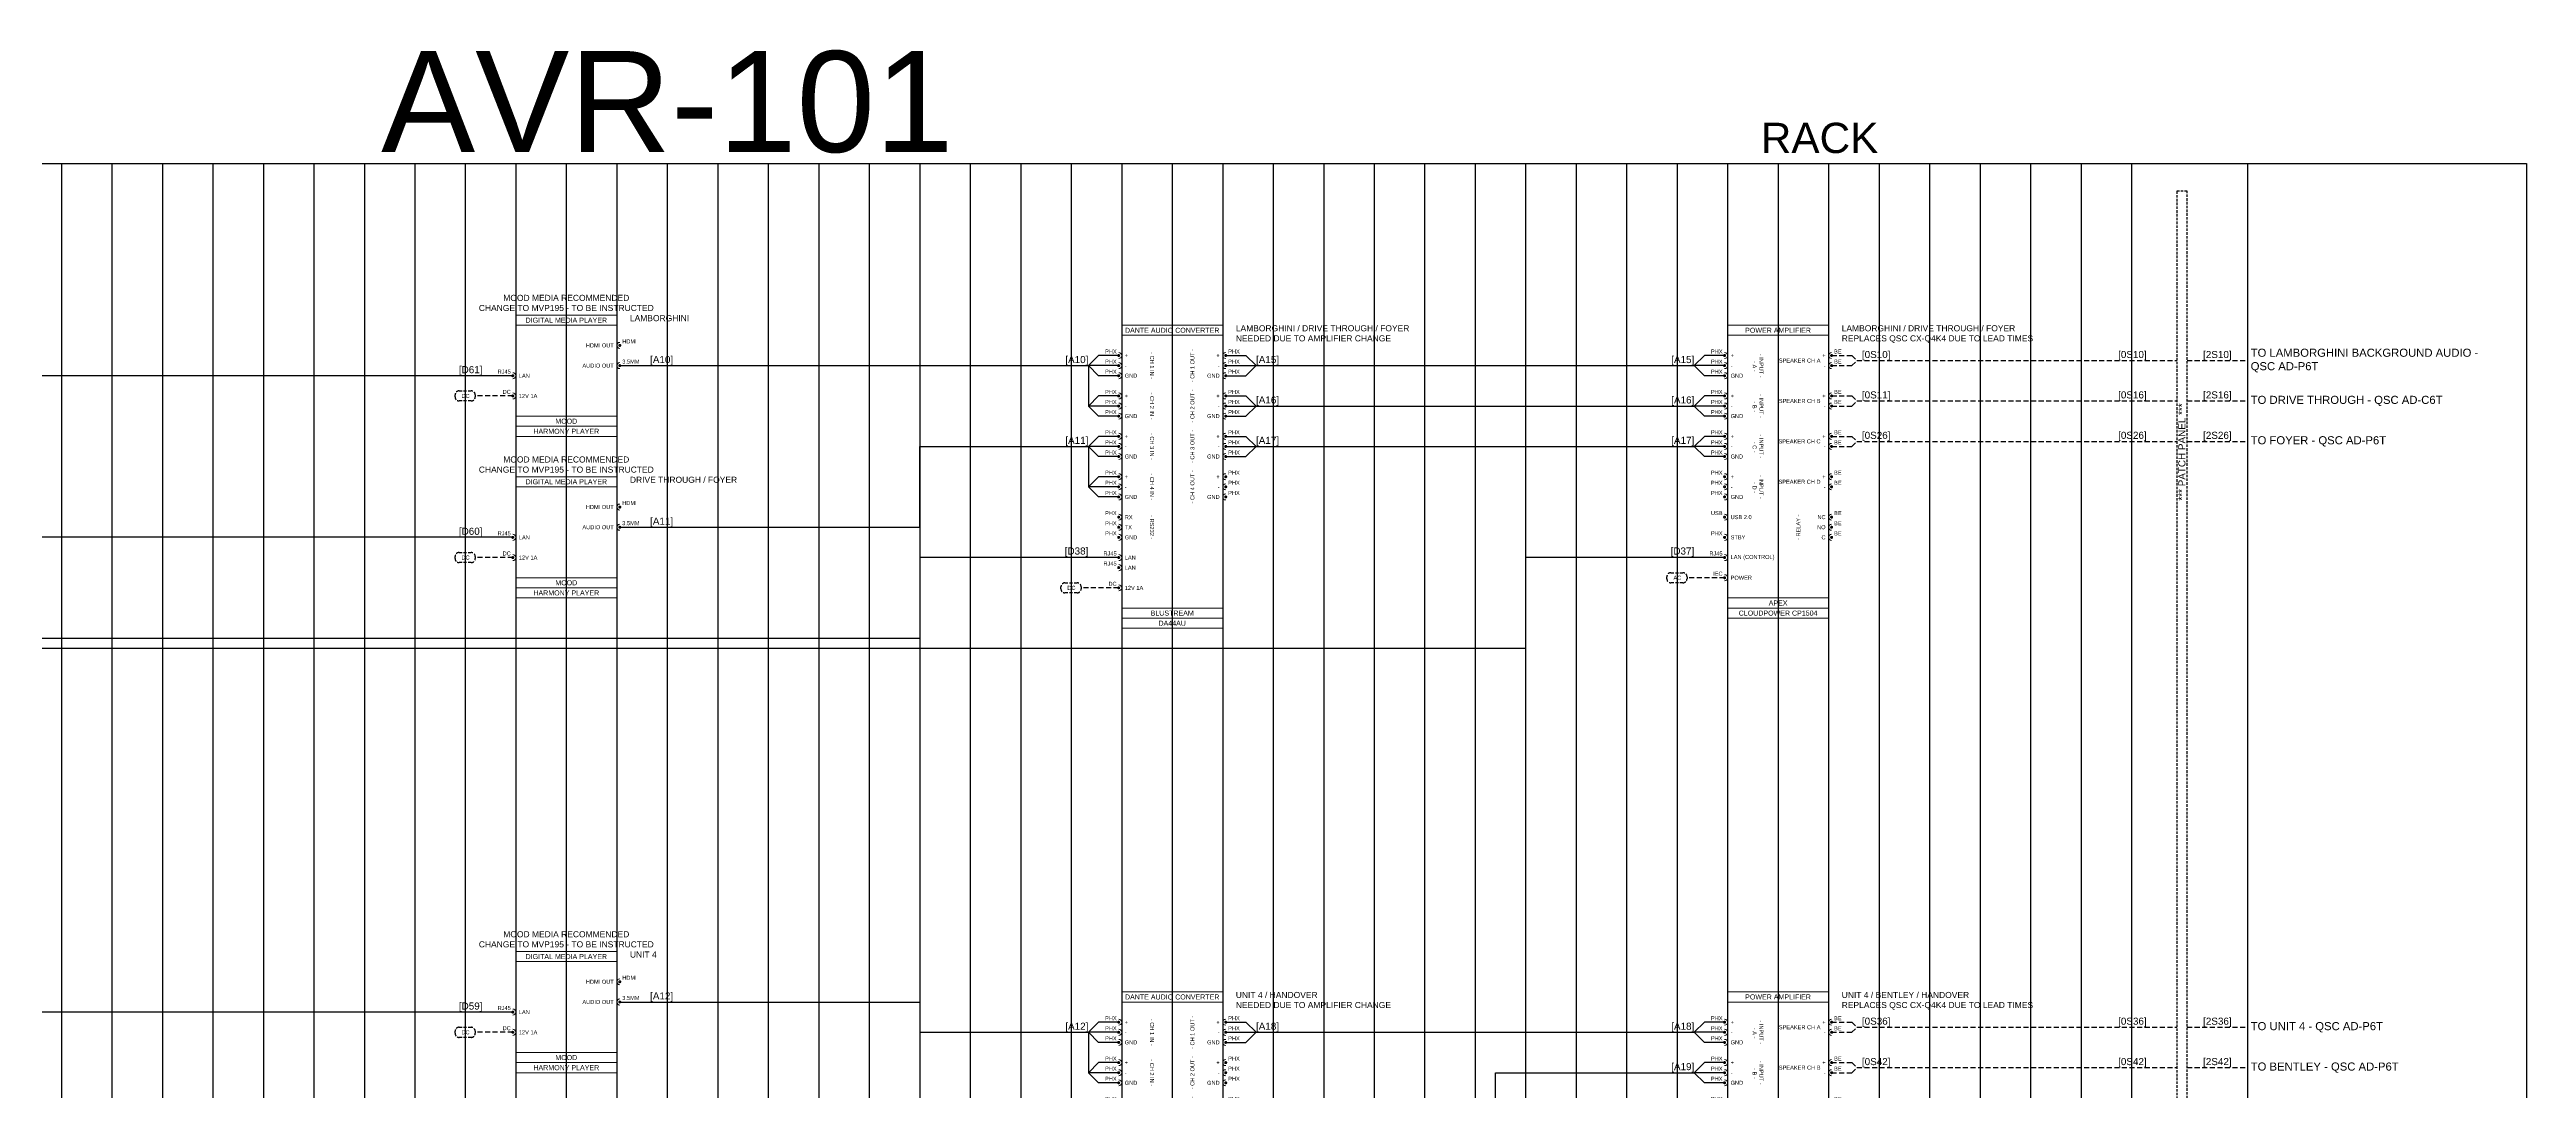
# Model space of a CAD drawing. Header units: millimetres. Extents: x -71336 to -33468, y -26189 to 22712.
# Drawn here: x -43576 to -42350, y -8678 to -8162 of the extents above; entities that cross this region are included whole.
import ezdxf
from ezdxf.enums import TextEntityAlignment as Align
from ezdxf.lldxf.tags import DXFTag

# ---------------------------------------------------------------- set-up
doc = ezdxf.new("R2010")
doc.units = ezdxf.units.MM
doc.linetypes.add('DASHED', pattern=[0.75, 0.5, -0.25])
doc.linetypes.add('DASHED2', pattern=[0.375, 0.25, -0.125])
for name, color, linetype in [('SC - 2 Core Speaker', 211, 'DASHED'), ('SC - 3 Core Flex', 7, 'DASHED'), ('SC - Cat - Green - Data', 84, 'Continuous'), ('SC - Cat - Green - Data - DANTE', 84, 'DANTE'), ('SC - Cat - Green - Data - DS', 84, 'DS'), ('SC - Starquad', 4, 'Continuous'), ('SC - Text', 7, 'Continuous'), ('Text', 7, 'Continuous')]:
    doc.layers.add(name, color=color, linetype=linetype)
doc.layers.add('SC - Equipment', color=7, linetype='Continuous', lineweight=13)
doc.layers.add('SC - Xlines', color=252, linetype='Continuous', plot=False)
doc.styles.add('ARIAL', font='arial.ttf')
doc.styles.get("Standard").update_dxf_attribs({"font": 'arial.ttf', "height": 35})
tags = doc.linetypes.add('DANTE', pattern='A,3.745209,-0.071128,["DANTE",ARIAL,S=0.5,R=0,X=0,Y=-0.25],-2.454793,3.728871', length=10.000001).pattern_tags.tags
tags[6] = DXFTag(74, 10)
tags = doc.linetypes.add('DS', pattern='A,1.939444,-0.075392,["DS",ARIAL,S=0.5,R=0,X=0,Y=-0.25],-1.06308,1.922084', length=5).pattern_tags.tags
tags[6] = DXFTag(74, 10)

# ---------------------------------------------------------------- blocks, each defined once
blk = doc.blocks.new('BLUSTREAM DA44AU - SCHEMATIC')
at = {"layer": 'SC - Equipment'}
for p, q in [((-25, 0), (25, 0)), ((-25, -150), (-25, 0)), ((25, 0), (25, -150)), ((25, -5), (-25, -5)), ((25, -140), (-25, -140)), ((25, -140), (-25, -140)), ((25, -145), (-25, -145)), ((25, -145), (-25, -145)), ((25, -145), (-25, -145)), ((25, -150), (-25, -150))]:
    blk.add_line(p, q, dxfattribs=at)
at = {"layer": 'SC - Equipment', "const_width": 0.7}
for points in [[(-26.1, -15, 1), (-26.9, -15, 1)], [(-26.1, -20, 1), (-26.9, -20, 1)], [(-26.1, -25, 1), (-26.9, -25, 1)], [(26.1, -15, -1), (26.9, -15, -1)], [(26.1, -20, -1), (26.9, -20, -1)], [(26.1, -25, -1), (26.9, -25, -1)], [(-26.1, -35, 1), (-26.9, -35, 1)], [(26.1, -35, -1), (26.9, -35, -1)], [(-26.1, -40, 1), (-26.9, -40, 1)], [(-26.1, -45, 1), (-26.9, -45, 1)], [(26.1, -40, -1), (26.9, -40, -1)], [(26.1, -45, -1), (26.9, -45, -1)], [(-26.1, -55, 1), (-26.9, -55, 1)], [(-26.1, -60, 1), (-26.9, -60, 1)], [(26.1, -55, -1), (26.9, -55, -1)], [(26.1, -60, -1), (26.9, -60, -1)], [(-26.1, -65, 1), (-26.9, -65, 1)], [(26.1, -65, -1), (26.9, -65, -1)], [(-26.1, -75, 1), (-26.9, -75, 1)], [(-26.1, -80, 1), (-26.9, -80, 1)], [(-26.1, -85, 1), (-26.9, -85, 1)], [(26.1, -75, -1), (26.9, -75, -1)], [(26.1, -80, -1), (26.9, -80, -1)], [(26.1, -85, -1), (26.9, -85, -1)], [(-26.1, -95, 1), (-26.9, -95, 1)], [(-26.1, -100, 1), (-26.9, -100, 1)], [(-26.1, -105, 1), (-26.9, -105, 1)], [(-26.1, -115, 1), (-26.9, -115, 1)], [(-26.1, -120, 1), (-26.9, -120, 1)], [(-26.1, -130, 1), (-26.9, -130, 1)]]:
    blk.add_lwpolyline(points, format="xyb", close=True, dxfattribs=at)
at = {"layer": 'SC - Equipment'}
for centre, start, end in [((-26.5, -15), 270, 90), ((-26.5, -20), 270, 90), ((-26.5, -25), 270, 90), ((26.5, -15), 90, 270), ((26.5, -20), 90, 270), ((26.5, -25), 90, 270), ((-26.5, -35), 270, 90), ((26.5, -35), 90, 270), ((-26.5, -40), 270, 90), ((-26.5, -45), 270, 90), ((26.5, -40), 90, 270), ((26.5, -45), 90, 270), ((-26.5, -55), 270, 90), ((-26.5, -60), 270, 90), ((26.5, -55), 90, 270), ((26.5, -60), 90, 270), ((-26.5, -65), 270, 90), ((-26.5, -75), 270, 90), ((26.5, -65), 90, 270), ((26.5, -75), 90, 270), ((-26.5, -80), 270, 90), ((-26.5, -85), 270, 90), ((26.5, -80), 90, 270), ((26.5, -85), 90, 270), ((-26.5, -95), 270, 90), ((-26.5, -100), 270, 90), ((-26.5, -105), 270, 90), ((-26.5, -115), 270, 90), ((-26.5, -120), 270, 90), ((-26.5, -130), 270, 90)]:
    blk.add_arc(centre, 1.5, start, end, dxfattribs=at)
at = {"ltscale": 5}
for tag, p in [('DESCRIPTION', (0, -2.5)), ('MODEL', (0, -147.5)), ('MAKE', (0, -142.5))]:
    blk.add_attdef(tag, text='', height=2.5, dxfattribs=at).set_placement(p, align=Align.MIDDLE_CENTER)
at = {"ltscale": 5, "flags": 1}
for tag, p in [('ROOM_TYPE', (45, -5)), ('LOCATION', (45, -10)), ('RACK_EQUIPMENT_(Y/N)', (45, -15)), ('IP_(Y/N)', (45, -30)), ('POE(WATT)', (45, -35)), ('AMP(@240V)', (45, -40)), ('WATT', (45, -45)), ('BTU/H', (45, -50)), ('WEIGHT(KG)', (45, -55)), ('TRANSFORMER_TAPS', (45, -60))]:
    blk.add_attdef(tag, p, '', height=2.5, dxfattribs=at)
blk.add_attdef('BRACKET', text='', height=2.5, dxfattribs=at).set_placement((0, -137.5), align=Align.MIDDLE_CENTER)
at = {"layer": 'SC - Equipment', "ltscale": 5, "char_height": 2}
for s, insert, width, attachment_point in [('PHX', (-27.5, -13), 5.774, 6), ('PHX', (27.7, -13), 7.175, 4), ('PHX', (-27.5, -18), 5.774, 6), ('PHX', (-27.5, -23), 5.774, 6), ('+', (-23.5, -15), 23.5, 4), ('-', (-23.5, -20), 23.5, 4), ('GND', (-23.5, -25), 23.5, 4), ('GND', (23.5, -25), 23.5, 6), ('+', (23.5, -15), 23.5, 6), ('-', (23.5, -20), 23.5, 6), ('PHX', (27.7, -18), 7.175, 4), ('PHX', (27.7, -23), 7.175, 4), ('PHX', (-27.5, -33), 5.774, 6), ('+', (-23.5, -35), 23.5, 4), ('+', (23.5, -35), 23.5, 6), ('PHX', (27.7, -33), 7.175, 4), ('PHX', (-27.5, -38), 5.774, 6), ('PHX', (-27.5, -43), 5.774, 6), ('-', (-23.5, -40), 23.5, 4), ('GND', (-23.5, -45), 23.5, 4), ('GND', (23.5, -45), 23.5, 6), ('-', (23.5, -40), 23.5, 6), ('PHX', (27.7, -38), 7.175, 4), ('PHX', (27.7, -43), 7.175, 4), ('PHX', (-27.5, -53), 5.774, 6), ('PHX', (-27.5, -58), 5.774, 6), ('+', (-23.5, -55), 23.5, 4), ('-', (-23.5, -60), 23.5, 4), ('+', (23.5, -55), 23.5, 6), ('-', (23.5, -60), 23.5, 6), ('PHX', (27.7, -53), 7.175, 4), ('PHX', (27.7, -58), 7.175, 4), ('PHX', (-27.5, -63), 5.774, 6), ('PHX', (-27.5, -73), 5.774, 6), ('GND', (-23.5, -65), 23.5, 4), ('GND', (23.5, -65), 23.5, 6), ('PHX', (27.7, -63), 7.175, 4), ('PHX', (27.7, -73), 7.175, 4), ('PHX', (-27.5, -78), 5.774, 6), ('PHX', (-27.5, -83), 5.774, 6), ('+', (-23.5, -75), 23.5, 4), ('-', (-23.5, -80), 23.5, 4), ('GND', (-23.5, -85), 23.5, 4), ('GND', (23.5, -85), 23.5, 6), ('+', (23.5, -75), 23.5, 6), ('-', (23.5, -80), 23.5, 6), ('PHX', (27.7, -78), 7.175, 4), ('PHX', (27.7, -83), 7.175, 4), ('PHX', (-27.5, -93), 5.774, 6), ('PHX', (-27.5, -98), 5.774, 6), ('RX', (-23.5, -95), 23.5, 4), ('PHX', (-27.5, -103), 5.774, 6), ('TX', (-23.5, -100), 23.5, 4), ('GND', (-23.5, -105), 23.5, 4), ('RJ45', (-27.5, -113), 5.774, 6), ('RJ45', (-27.5, -118), 5.774, 6), ('LAN', (-23.5, -115), 47.622, 4), ('LAN', (-23.5, -120), 47.622, 4), ('DC', (-27.5, -128), 5.774, 6), ('12V 1A', (-23.5, -130), 23.5, 4)]:
    blk.add_mtext(s, dxfattribs=dict(at, insert=insert, width=width, attachment_point=attachment_point))
at = {"layer": 'SC - Equipment', "ltscale": 5, "char_height": 2, "attachment_point": 5}
for s, insert, width, rotation in [('- CH 1 OUT -', (10, -20), 24.863, 90), ('- CH 1 IN -', (-10, -20), 15.911, 270), ('- CH 2 IN -', (-10, -40), 15.911, 270), ('- CH 2 OUT -', (10, -40), 24.863, 90), ('- CH 3 IN -', (-10, -60), 15.911, 270), ('- CH 3 OUT -', (10, -60), 24.863, 90), ('- CH 4 IN -', (-10, -80), 15.911, 270), ('- CH 4 OUT -', (10, -80), 24.863, 90), ('- RS232 -', (-10, -100), 15.911, 270)]:
    blk.add_mtext(s, dxfattribs=dict(at, insert=insert, width=width, rotation=rotation))
blk = doc.blocks.new('APEX CLOUDPOWER CP1504 - SCHEMATIC')
at = {"layer": 'SC - Equipment'}
for p, q in [((-25, 0), (25, 0)), ((-25, -145), (-25, 0)), ((25, 0), (25, -145)), ((25, -5), (-25, -5)), ((25, -135), (-25, -135)), ((25, -135), (-25, -135)), ((25, -140), (-25, -140)), ((25, -140), (-25, -140)), ((25, -140), (-25, -140)), ((25, -145), (-25, -145))]:
    blk.add_line(p, q, dxfattribs=at)
at = {"layer": 'SC - Equipment', "const_width": 0.7}
for points in [[(-26.1, -15, 1), (-26.9, -15, 1)], [(-26.1, -20, 1), (-26.9, -20, 1)], [(-26.1, -25, 1), (-26.9, -25, 1)], [(26.1, -15, -1), (26.9, -15, -1)], [(26.1, -20, -1), (26.9, -20, -1)], [(-26.1, -35, 1), (-26.9, -35, 1)], [(26.1, -35, -1), (26.9, -35, -1)], [(-26.1, -40, 1), (-26.9, -40, 1)], [(-26.1, -45, 1), (-26.9, -45, 1)], [(26.1, -40, -1), (26.9, -40, -1)], [(-26.1, -55, 1), (-26.9, -55, 1)], [(-26.1, -60, 1), (-26.9, -60, 1)], [(26.1, -55, -1), (26.9, -55, -1)], [(26.1, -60, -1), (26.9, -60, -1)], [(-26.1, -65, 1), (-26.9, -65, 1)], [(-26.1, -75, 1), (-26.9, -75, 1)], [(-26.1, -80, 1), (-26.9, -80, 1)], [(-26.1, -85, 1), (-26.9, -85, 1)], [(26.1, -75, -1), (26.9, -75, -1)], [(26.1, -80, -1), (26.9, -80, -1)], [(-26.1, -95, 1), (-26.9, -95, 1)], [(26.1, -95, -1), (26.9, -95, -1)], [(-26.1, -105, 1), (-26.9, -105, 1)], [(26.1, -100, -1), (26.9, -100, -1)], [(26.1, -105, -1), (26.9, -105, -1)], [(-26.1, -115, 1), (-26.9, -115, 1)], [(-26.1, -125, 1), (-26.9, -125, 1)]]:
    blk.add_lwpolyline(points, format="xyb", close=True, dxfattribs=at)
at = {"layer": 'SC - Equipment'}
for centre, start, end in [((-26.5, -15), 270, 90), ((-26.5, -20), 270, 90), ((-26.5, -25), 270, 90), ((26.5, -15), 90, 270), ((26.5, -20), 90, 270), ((-26.5, -35), 270, 90), ((26.5, -35), 90, 270), ((-26.5, -40), 270, 90), ((-26.5, -45), 270, 90), ((26.5, -40), 90, 270), ((-26.5, -55), 270, 90), ((-26.5, -60), 270, 90), ((26.5, -55), 90, 270), ((26.5, -60), 90, 270), ((-26.5, -65), 270, 90), ((-26.5, -75), 270, 90), ((26.5, -75), 90, 270), ((-26.5, -80), 270, 90), ((-26.5, -85), 270, 90), ((26.5, -80), 90, 270), ((-26.5, -95), 270, 90), ((26.5, -95), 90, 270), ((-26.5, -105), 270, 90), ((26.5, -100), 90, 270), ((26.5, -105), 90, 270), ((-26.5, -115), 270, 90), ((-26.5, -125), 270, 90)]:
    blk.add_arc(centre, 1.5, start, end, dxfattribs=at)
at = {"ltscale": 5}
for tag, p in [('DESCRIPTION', (0, -2.5)), ('MODEL', (0, -142.5)), ('MAKE', (0, -137.5))]:
    blk.add_attdef(tag, text='', height=2.5, dxfattribs=at).set_placement(p, align=Align.MIDDLE_CENTER)
at = {"ltscale": 5, "flags": 1}
for tag, p in [('ROOM_TYPE', (45, -5)), ('LOCATION', (45, -10)), ('RACK_EQUIPMENT_(Y/N)', (45, -15)), ('IP_(Y/N)', (45, -30)), ('POE(WATT)', (45, -35)), ('AMP(@240V)', (45, -40)), ('WATT', (45, -45)), ('BTU/H', (45, -50)), ('WEIGHT(KG)', (45, -55)), ('TRANSFORMER_TAPS', (45, -60))]:
    blk.add_attdef(tag, p, '', height=2.5, dxfattribs=at)
blk.add_attdef('BRACKET', text='', height=2.5, dxfattribs=at).set_placement((0, -132.5), align=Align.MIDDLE_CENTER)
at = {"layer": 'SC - Equipment', "ltscale": 5, "char_height": 2}
for s, insert, width, attachment_point in [('PHX', (-27.5, -13), 5.774, 6), ('BE', (27.7, -13), 3.746, 4), ('PHX', (-27.5, -18), 5.774, 6), ('PHX', (-27.5, -23), 5.774, 6), ('+', (-23.5, -15), 23.5, 4), ('-', (-23.5, -20), 23.5, 4), ('GND', (-23.5, -25), 23.5, 4), ('SPEAKER CH A', (21, -17.5), 23.5, 6), ('+', (23.5, -15), 23.5, 6), ('-', (23.5, -20), 23.5, 6), ('BE', (27.7, -18), 3.746, 4), ('PHX', (-27.5, -33), 5.774, 6), ('+', (-23.5, -35), 23.5, 4), ('SPEAKER CH B', (21, -37.5), 23.5, 6), ('+', (23.5, -35), 23.5, 6), ('BE', (27.7, -33), 3.746, 4), ('PHX', (-27.5, -38), 5.774, 6), ('PHX', (-27.5, -43), 5.774, 6), ('-', (-23.5, -40), 23.5, 4), ('GND', (-23.5, -45), 23.5, 4), ('-', (23.5, -40), 23.5, 6), ('BE', (27.7, -38), 3.746, 4), ('PHX', (-27.5, -53), 5.774, 6), ('PHX', (-27.5, -58), 5.774, 6), ('+', (-23.5, -55), 23.5, 4), ('-', (-23.5, -60), 23.5, 4), ('SPEAKER CH C', (21, -57.5), 23.5, 6), ('+', (23.5, -55), 23.5, 6), ('-', (23.5, -60), 23.5, 6), ('BE', (27.7, -53), 3.746, 4), ('BE', (27.7, -58), 3.746, 4), ('PHX', (-27.5, -63), 5.774, 6), ('PHX', (-27.5, -73), 5.774, 6), ('GND', (-23.5, -65), 23.5, 4), ('BE', (27.7, -73), 3.746, 4), ('PHX', (-27.5, -78), 5.774, 6), ('PHX', (-27.5, -83), 5.774, 6), ('+', (-23.5, -75), 23.5, 4), ('-', (-23.5, -80), 23.5, 4), ('GND', (-23.5, -85), 23.5, 4), ('SPEAKER CH D', (21, -77.5), 23.5, 6), ('+', (23.5, -75), 23.5, 6), ('-', (23.5, -80), 23.5, 6), ('BE', (27.7, -78), 3.746, 4), ('USB', (-27.5, -93), 5.774, 6), ('USB 2.0', (-23.5, -95), 23.5, 4), ('NC', (23.5, -95), 23.5, 6), ('BE', (27.7, -93), 3.746, 4), ('BE', (27.7, -98), 3.746, 4), ('PHX', (-27.5, -103), 5.774, 6), ('STBY', (-23.5, -105), 23.5, 4), ('NO', (23.5, -100), 23.5, 6), ('C', (23.5, -105), 23.5, 6), ('BE', (27.7, -103), 3.746, 4), ('RJ45', (-27.5, -113), 5.774, 6), ('IEC', (-27.5, -123), 5.774, 6), ('LAN (CONTROL)', (-23.5, -115), 23.5, 4), ('POWER', (-23.5, -125), 23.5, 4)]:
    blk.add_mtext(s, dxfattribs=dict(at, insert=insert, width=width, attachment_point=attachment_point))
at = {"layer": 'SC - Equipment', "ltscale": 5, "char_height": 2, "width": 24.882, "attachment_point": 5}
for s, insert, rotation in [('- INPUT -\\P - A -', (-10, -20), 270), ('- INPUT -\\P - B -', (-10, -40), 270), ('- INPUT -\\P - C -', (-10, -60), 270), ('- INPUT -\\P - D -', (-10, -80), 270), ('- RELAY -', (10, -100), 90)]:
    blk.add_mtext(s, dxfattribs=dict(at, insert=insert, rotation=rotation))
blk = doc.blocks.new('MOOD MEDIA AUDIO PLAYER - SCHEMATIC')
at = {"layer": 'SC - Equipment'}
for p, q in [((-25, 0), (25, 0)), ((-25, -60), (-25, 0)), ((25, 0), (25, -60)), ((25, -5), (-25, -5)), ((25, -50), (-25, -50)), ((25, -50), (-25, -50)), ((25, -55), (-25, -55)), ((25, -55), (-25, -55)), ((25, -55), (-25, -55)), ((25, -60), (-25, -60))]:
    blk.add_line(p, q, dxfattribs=at)
at = {"layer": 'SC - Equipment', "const_width": 0.7}
for points in [[(26.1, -15, -1), (26.9, -15, -1)], [(26.1, -25, -1), (26.9, -25, -1)], [(-26.1, -30, 1), (-26.9, -30, 1)], [(-26.1, -40, 1), (-26.9, -40, 1)]]:
    blk.add_lwpolyline(points, format="xyb", close=True, dxfattribs=at)
at = {"layer": 'SC - Equipment'}
for centre, start, end in [((26.5, -15), 90, 270), ((26.5, -25), 90, 270), ((-26.5, -30), 270, 90), ((-26.5, -40), 270, 90)]:
    blk.add_arc(centre, 1.5, start, end, dxfattribs=at)
at = {"ltscale": 5}
for tag, p in [('DESCRIPTION', (0, -2.5)), ('MODEL', (0, -57.5)), ('MAKE', (0, -52.5))]:
    blk.add_attdef(tag, text='', height=2.5, dxfattribs=at).set_placement(p, align=Align.MIDDLE_CENTER)
at = {"ltscale": 5, "flags": 1}
for tag, p in [('ROOM_TYPE', (45, -5)), ('LOCATION', (45, -10)), ('RACK_EQUIPMENT_(Y/N)', (45, -15)), ('IP_(Y/N)', (45, -30)), ('POE(WATT)', (45, -35)), ('AMP(@240V)', (45, -40)), ('WATT', (45, -45)), ('BTU/H', (45, -50)), ('WEIGHT(KG)', (45, -55)), ('TRANSFORMER_TAPS', (45, -60))]:
    blk.add_attdef(tag, p, '', height=2.5, dxfattribs=at)
blk.add_attdef('BRACKET', text='', height=2.5, dxfattribs=at).set_placement((0, -47.5), align=Align.MIDDLE_CENTER)
at = {"layer": 'SC - Equipment', "ltscale": 5, "char_height": 2}
for s, insert, width, attachment_point in [('HDMI', (27.7, -13), 7.175, 4), ('AUDIO OUT', (23.5, -25), 23.5, 6), ('HDMI OUT', (23.5, -15), 23.5, 6), ('3.5MM', (27.7, -23), 7.175, 4), ('RJ45', (-27.5, -28), 5.774, 6), ('LAN', (-23.5, -30), 23.5, 4), ('DC', (-27.5, -38), 5.774, 6), ('12V 1A', (-23.5, -40), 23.5, 4)]:
    blk.add_mtext(s, dxfattribs=dict(at, insert=insert, width=width, attachment_point=attachment_point))

msp = doc.modelspace()

# ---------------------------------------------------------------- linework, layer by layer
at = {"linetype": 'DASHED2', "ltscale": 5}
msp.add_lwpolyline([(-42517.606, -9626.522), (-42517.606, -8232.479), (-42522.606, -8232.479), (-42522.606, -9626.522), (-42517.606, -9626.522)], dxfattribs=at)
at = {"layer": 'SC - 2 Core Speaker', "color": 1, "ltscale": 5}
for points in [[(-42693.603, -8313.79), (-42683.603, -8313.79), (-42681.103, -8316.29)], [(-42693.603, -8333.79), (-42683.603, -8333.79), (-42681.103, -8336.29)], [(-42693.603, -8353.79), (-42683.603, -8353.79), (-42681.103, -8356.29)], [(-42693.606, -8643.79), (-42683.606, -8643.79), (-42681.106, -8646.29)], [(-42693.606, -8663.79), (-42683.606, -8663.79), (-42681.106, -8666.29)]]:
    msp.add_lwpolyline(points, dxfattribs=at)
at = {"layer": 'SC - 2 Core Speaker', "color": 7, "ltscale": 5}
for points in [[(-42693.603, -8318.79), (-42683.603, -8318.79), (-42681.103, -8316.29)], [(-42693.603, -8338.79), (-42683.603, -8338.79), (-42681.103, -8336.29)], [(-42693.603, -8358.79), (-42683.603, -8358.79), (-42681.103, -8356.29)], [(-42693.606, -8648.79), (-42683.606, -8648.79), (-42681.106, -8646.29)], [(-42693.606, -8668.79), (-42683.606, -8668.79), (-42681.106, -8666.29)]]:
    msp.add_lwpolyline(points, dxfattribs=at)
at = {"layer": 'SC - 2 Core Speaker', "ltscale": 5}
for points in [[(-42681.103, -8316.29), (-42522.606, -8316.29)], [(-42517.606, -8316.29), (-42487.606, -8316.29)], [(-42681.106, -8336.29), (-42522.606, -8336.29)], [(-42681.103, -8336.29), (-42522.606, -8336.29)], [(-42517.606, -8336.29), (-42487.609, -8336.29)], [(-42517.606, -8336.29), (-42487.606, -8336.29)], [(-42681.106, -8356.29), (-42522.606, -8356.29)], [(-42517.606, -8356.29), (-42487.609, -8356.29)], [(-42681.106, -8646.29), (-42522.606, -8646.29)], [(-42517.606, -8646.29), (-42487.609, -8646.29)], [(-42681.106, -8666.29), (-42522.606, -8666.29)], [(-42517.606, -8666.29), (-42487.606, -8666.29)]]:
    msp.add_lwpolyline(points, dxfattribs=at)
at = {"layer": 'SC - 3 Core Flex', "ltscale": 3}
for points in [[(-43373.204, -8331.29), (-43367.204, -8331.29, -0.41421356), (-43365.204, -8333.29), (-43365.204, -8334.29, -0.41421356), (-43367.204, -8336.29), (-43373.204, -8336.29, -0.41421356), (-43375.204, -8334.29), (-43375.204, -8333.29, -0.41421356)], [(-43373.204, -8411.29), (-43367.204, -8411.29, -0.41421356), (-43365.204, -8413.29), (-43365.204, -8414.29, -0.41421356), (-43367.204, -8416.29), (-43373.204, -8416.29, -0.41421356), (-43375.204, -8414.29), (-43375.204, -8413.29, -0.41421356)], [(-42773.201, -8421.29), (-42767.201, -8421.29, -0.41421356), (-42765.201, -8423.29), (-42765.201, -8424.29, -0.41421356), (-42767.201, -8426.29), (-42773.201, -8426.29, -0.41421356), (-42775.201, -8424.29), (-42775.201, -8423.29, -0.41421356)], [(-43073.201, -8426.29), (-43067.201, -8426.29, -0.41421356), (-43065.201, -8428.29), (-43065.201, -8429.29, -0.41421356), (-43067.201, -8431.29), (-43073.201, -8431.29, -0.41421356), (-43075.201, -8429.29), (-43075.201, -8428.29, -0.41421356)], [(-43373.204, -8646.29), (-43367.204, -8646.29, -0.41421356), (-43365.204, -8648.29), (-43365.204, -8649.29, -0.41421356), (-43367.204, -8651.29), (-43373.204, -8651.29, -0.41421356), (-43375.204, -8649.29), (-43375.204, -8648.29, -0.41421356)]]:
    msp.add_lwpolyline(points, format="xyb", close=True, dxfattribs=at)
at = {"layer": 'SC - 3 Core Flex', "ltscale": 5}
for points in [[(-43346.606, -8333.79), (-43365.204, -8333.79)], [(-43346.606, -8413.79), (-43365.204, -8413.79)], [(-42746.603, -8423.79), (-42765.201, -8423.79)], [(-43046.603, -8428.79), (-43065.201, -8428.79)], [(-43346.606, -8648.79), (-43365.204, -8648.79)]]:
    msp.add_lwpolyline(points, dxfattribs=at)
at = {"layer": 'SC - Cat - Green - Data', "ltscale": 5}
msp.add_lwpolyline([(-42746.603, -8413.79), (-42845.106, -8413.79), (-42845.107, -8458.791), (-43665.106, -8458.887), (-43665.106, -9238.056), (-43196.606, -9238.056)], dxfattribs=at)
at = {"layer": 'SC - Cat - Green - Data - DANTE', "ltscale": 5}
msp.add_lwpolyline([(-43046.603, -8413.79), (-43145.106, -8413.79), (-43145.106, -8453.79), (-43670.106, -8453.79), (-43670.106, -9243.056), (-43196.606, -9243.056)], dxfattribs=at)
at = {"layer": 'SC - Cat - Green - Data - DS', "ltscale": 5}
for points in [[(-43346.606, -8323.79), (-43750.106, -8323.79), (-43750.106, -9493.056), (-43196.606, -9493.056)], [(-43346.606, -8403.78), (-43745.106, -8403.78), (-43745.106, -9488.056), (-43196.606, -9488.056)], [(-43346.606, -8638.789), (-43740.106, -8638.789), (-43740.106, -9483.056), (-43196.606, -9483.056)]]:
    msp.add_lwpolyline(points, dxfattribs=at)
at = {"layer": 'SC - Starquad', "color": 1, "ltscale": 5}
for points in [[(-43046.603, -8313.79), (-43056.603, -8313.79), (-43061.603, -8318.79)], [(-42993.603, -8313.79), (-42983.603, -8313.79), (-42978.603, -8318.79)], [(-42746.603, -8313.79), (-42756.603, -8313.79), (-42761.603, -8318.79)], [(-42993.603, -8333.79), (-42983.603, -8333.79), (-42978.603, -8338.79)], [(-42746.603, -8333.79), (-42756.603, -8333.79), (-42761.603, -8338.79)], [(-43046.603, -8353.79), (-43056.603, -8353.79), (-43061.603, -8358.79)], [(-42993.603, -8353.79), (-42983.603, -8353.79), (-42978.603, -8358.79)], [(-42746.603, -8353.79), (-42756.603, -8353.79), (-42761.603, -8358.79)], [(-43046.606, -8643.79), (-43056.606, -8643.79), (-43061.606, -8648.79)], [(-42993.606, -8643.79), (-42983.606, -8643.79), (-42978.606, -8648.79)], [(-42746.606, -8643.79), (-42756.606, -8643.79), (-42761.606, -8648.79)], [(-42746.606, -8663.79), (-42756.606, -8663.79), (-42761.606, -8668.79)]]:
    msp.add_lwpolyline(points, dxfattribs=at)
at = {"layer": 'SC - Starquad', "ltscale": 5}
for points in [[(-43293.606, -8318.79), (-43061.603, -8318.79), (-43061.603, -8338.79)], [(-42978.603, -8318.79), (-42761.603, -8318.79)], [(-42978.603, -8338.79), (-42761.603, -8338.79)], [(-43293.606, -8398.79), (-43145.106, -8398.79), (-43145.106, -8358.79), (-43061.603, -8358.79), (-43061.603, -8378.79)], [(-42978.603, -8358.79), (-42761.603, -8358.79)], [(-43293.606, -8633.79), (-43145.106, -8633.79), (-43145.106, -8648.79), (-43061.606, -8648.79), (-43061.606, -8668.79)], [(-42978.606, -8648.79), (-42761.606, -8648.79)], [(-42978.606, -8853.79), (-42860.106, -8853.79), (-42860.106, -8668.79), (-42761.606, -8668.79)]]:
    msp.add_lwpolyline(points, dxfattribs=at)
at = {"layer": 'SC - Starquad', "color": 250, "ltscale": 5}
for points in [[(-43046.603, -8318.79), (-43061.603, -8318.79)], [(-43046.603, -8323.79), (-43056.603, -8323.79), (-43061.603, -8318.79)], [(-42993.603, -8323.79), (-42983.603, -8323.79), (-42978.603, -8318.79)], [(-42746.603, -8323.79), (-42756.603, -8323.79), (-42761.603, -8318.79)], [(-43046.603, -8343.79), (-43056.603, -8343.79), (-43061.603, -8338.79)], [(-43046.603, -8338.79), (-43061.603, -8338.79)], [(-42993.603, -8343.79), (-42983.603, -8343.79), (-42978.603, -8338.79)], [(-42746.603, -8343.79), (-42756.603, -8343.79), (-42761.603, -8338.79)], [(-43046.603, -8358.79), (-43061.603, -8358.79)], [(-43046.603, -8363.79), (-43056.603, -8363.79), (-43061.603, -8358.79)], [(-42993.603, -8363.79), (-42983.603, -8363.79), (-42978.603, -8358.79)], [(-42746.603, -8363.79), (-42756.603, -8363.79), (-42761.603, -8358.79)], [(-43046.603, -8383.79), (-43056.603, -8383.79), (-43061.603, -8378.79)], [(-43046.603, -8378.79), (-43061.603, -8378.79)], [(-43046.606, -8648.79), (-43061.606, -8648.79)], [(-43046.606, -8653.79), (-43056.606, -8653.79), (-43061.606, -8648.79)], [(-42993.606, -8653.79), (-42983.606, -8653.79), (-42978.606, -8648.79)], [(-42746.606, -8653.79), (-42756.606, -8653.79), (-42761.606, -8648.79)], [(-43046.606, -8673.79), (-43056.606, -8673.79), (-43061.606, -8668.79)], [(-43046.606, -8668.79), (-43061.606, -8668.79)], [(-42746.606, -8673.79), (-42756.606, -8673.79), (-42761.606, -8668.79)]]:
    msp.add_lwpolyline(points, dxfattribs=at)
at = {"layer": 'SC - Starquad', "color": 7, "ltscale": 5}
for points in [[(-42993.603, -8318.79), (-42978.603, -8318.79)], [(-42746.603, -8318.79), (-42761.603, -8318.79)], [(-43046.603, -8333.79), (-43056.603, -8333.79), (-43061.603, -8338.79)], [(-42993.603, -8338.79), (-42978.603, -8338.79)], [(-42746.603, -8338.79), (-42761.603, -8338.79)], [(-42993.603, -8358.79), (-42978.603, -8358.79)], [(-42746.603, -8358.79), (-42761.603, -8358.79)], [(-43046.603, -8373.79), (-43056.603, -8373.79), (-43061.603, -8378.79)], [(-42993.606, -8648.79), (-42978.606, -8648.79)], [(-42746.606, -8648.79), (-42761.606, -8648.79)], [(-43046.606, -8663.79), (-43056.606, -8663.79), (-43061.606, -8668.79)], [(-42746.606, -8668.79), (-42761.606, -8668.79)]]:
    msp.add_lwpolyline(points, dxfattribs=at)
at = {"layer": 'SC - Xlines', "ltscale": 5, "transparency": 33554687}
msp.add_lwpolyline([(-44190.647, -8218.789), (-42349.565, -8218.789), (-42349.565, -9640.212), (-44190.647, -9640.212)], close=True, dxfattribs=at)
at = {"layer": 'SC - Xlines', "ltscale": 5}
for points in [[(-43570.106, -8218.789), (-43570.106, -9640.212)], [(-43520.106, -8218.789), (-43520.106, -9640.212)], [(-43470.106, -8218.789), (-43470.106, -9640.212)], [(-43420.106, -8218.789), (-43420.106, -9640.212)], [(-43370.106, -8218.789), (-43370.106, -9640.212)], [(-43320.106, -8218.789), (-43320.106, -9640.212)], [(-43270.106, -8218.789), (-43270.106, -9640.212)], [(-43220.106, -8218.789), (-43220.106, -9640.212)], [(-43170.106, -8218.789), (-43170.106, -9640.212)], [(-43120.106, -8218.789), (-43120.106, -9640.212)], [(-43070.106, -8218.789), (-43070.106, -9640.212)], [(-43020.106, -8218.789), (-43020.106, -9640.212)], [(-42970.106, -8218.789), (-42970.106, -9640.212)], [(-42920.106, -8218.789), (-42920.106, -9640.212)], [(-42870.106, -8218.789), (-42870.106, -9640.212)], [(-42820.106, -8218.789), (-42820.106, -9640.212)], [(-42770.106, -8218.789), (-42770.106, -9640.212)], [(-42720.106, -8218.789), (-42720.106, -9640.212)], [(-42670.106, -8218.789), (-42670.106, -9640.212)], [(-42620.106, -8218.789), (-42620.106, -9640.212)], [(-42570.106, -8218.789), (-42570.106, -9640.212)], [(-42487.606, -8218.789), (-42487.606, -9640.212)]]:
    msp.add_lwpolyline(points, dxfattribs=at)
at = {"layer": 'SC - Xlines', "color": 250, "ltscale": 5}
for points in [[(-43545.106, -8218.789), (-43545.106, -9640.212)], [(-43495.106, -8218.789), (-43495.106, -9640.212)], [(-43445.106, -8218.789), (-43445.106, -9640.212)], [(-43395.106, -8218.789), (-43395.106, -9640.212)], [(-43345.106, -8218.789), (-43345.106, -9640.212)], [(-43295.106, -8218.789), (-43295.106, -9640.212)], [(-43245.106, -8218.789), (-43245.106, -9640.212)], [(-43195.106, -8218.789), (-43195.106, -9640.212)], [(-43145.106, -8218.789), (-43145.106, -9640.212)], [(-43095.106, -8218.789), (-43095.106, -9640.212)], [(-43045.106, -8218.789), (-43045.106, -9640.212)], [(-42995.106, -8218.789), (-42995.106, -9640.212)], [(-42945.106, -8218.789), (-42945.106, -9640.212)], [(-42895.106, -8218.789), (-42895.106, -9640.212)], [(-42845.106, -8218.789), (-42845.106, -9640.212)], [(-42795.106, -8218.789), (-42795.106, -9640.212)], [(-42745.106, -8218.789), (-42745.106, -9640.212)], [(-42695.106, -8218.789), (-42695.106, -9640.212)], [(-42645.106, -8218.789), (-42645.106, -9640.212)], [(-42595.106, -8218.789), (-42595.106, -9640.212)], [(-42545.108, -8218.789), (-42545.108, -9640.212)]]:
    msp.add_lwpolyline(points, dxfattribs=at)

# ---------------------------------------------------------------- block references
at = {"ltscale": 5}
for name, p, values in [('MOOD MEDIA AUDIO PLAYER - SCHEMATIC', (-43320.106, -8293.79), {'DESCRIPTION': 'DIGITAL MEDIA PLAYER', 'MAKE': 'MOOD', 'MODEL': 'HARMONY PLAYER'}), ('BLUSTREAM DA44AU - SCHEMATIC', (-43020.103, -8298.79), {'DESCRIPTION': 'DANTE AUDIO CONVERTER', 'MAKE': 'BLUSTREAM', 'MODEL': 'DA44AU'}), ('APEX CLOUDPOWER CP1504 - SCHEMATIC', (-42720.103, -8298.79), {'DESCRIPTION': 'POWER AMPLIFIER', 'MAKE': 'APEX', 'MODEL': 'CLOUDPOWER CP1504'}), ('MOOD MEDIA AUDIO PLAYER - SCHEMATIC', (-43320.106, -8373.79), {'DESCRIPTION': 'DIGITAL MEDIA PLAYER', 'MAKE': 'MOOD', 'MODEL': 'HARMONY PLAYER'}), ('MOOD MEDIA AUDIO PLAYER - SCHEMATIC', (-43320.106, -8608.79), {'DESCRIPTION': 'DIGITAL MEDIA PLAYER', 'MAKE': 'MOOD', 'MODEL': 'HARMONY PLAYER'}), ('BLUSTREAM DA44AU - SCHEMATIC', (-43020.106, -8628.79), {'DESCRIPTION': 'DANTE AUDIO CONVERTER', 'MAKE': 'BLUSTREAM', 'MODEL': 'DA44AU'}), ('APEX CLOUDPOWER CP1504 - SCHEMATIC', (-42720.106, -8628.79), {'DESCRIPTION': 'POWER AMPLIFIER', 'MAKE': 'APEX', 'MODEL': 'CLOUDPOWER CP1504'})]:
    msp.add_blockref(name, p, dxfattribs=at).add_auto_attribs(values)

# ---------------------------------------------------------------- texts
at = {"layer": 'SC - Text', "insert": (-43270.106, -8213.789), "char_height": 50, "width": 279.74079, "attachment_point": 8, "style": 'ARIAL'}
msp.add_mtext('AVR-101', dxfattribs=at)
at = {"layer": 'SC - Text', "insert": (-42699.565, -8213.789), "char_height": 15, "attachment_point": 8, "style": 'ARIAL'}
msp.add_mtext('\\A1;{\\fSansSerif|b0|i0|c2|p2;\\W1;RACK}', dxfattribs=at)
at = {"layer": 'SC - Text', "color": 6, "char_height": 3, "width": 134.02561, "attachment_point": 8}
for insert in [(-43320.106, -8291.79), (-43320.106, -8371.79), (-43320.106, -8606.79)]:
    msp.add_mtext('MOOD MEDIA RECOMMENDED \\PCHANGE TO MVP195 - TO BE INSTRUCTED', dxfattribs=dict(at, insert=insert))
at = {"layer": 'SC - Text'}
for s, insert, char_height, width, attachment_point in [('LAMBORGHINI', (-43288.606, -8293.79), 3, 134.02561, 1), ('LAMBORGHINI / DRIVE THROUGH / FOYER{\\C1;\\PNEEDED DUE TO AMPLIFIER CHANGE}', (-42988.603, -8298.79), 3, 134.02561, 1), ('LAMBORGHINI / DRIVE THROUGH / FOYER{\\C1;\\PREPLACES QSC CX-Q4K4 DUE TO LEAD TIMES}', (-42688.603, -8298.79), 3, 754.56356, 1), ('[A10]', (-43278.606, -8318.59), 3.5, 15.57197, 7), ('[A10]', (-43061.603, -8318.59), 3.5, 14.6761, 9), ('[A15]', (-42978.603, -8318.59), 3.5, 15.57197, 7), ('[A15]', (-42761.603, -8318.59), 3.5, 14.6761, 9), ('[0S10]', (-42678.603, -8316.09), 3.5, 15.57197, 7), ('[0S10]', (-42537.606, -8316.09), 3.5, 14.6761, 9), ('[2S10]', (-42502.606, -8316.089), 3.5, 15.57197, 8), ('TO LAMBORGHINI{\\A1;\\fSansSerif|b0|i0|c2|p2; BACKGROUND AUDIO - \\PQSC AD-P6T}', (-42486.106, -8316.286), 4, 129.70239, 4), ('[D61]', (-43361.606, -8323.59), 3.5, 14.6761, 9), ('[A16]', (-42978.603, -8338.59), 3.5, 15.57197, 7), ('[A16]', (-42761.603, -8338.59), 3.5, 14.6761, 9), ('[0S11]', (-42678.603, -8336.091), 3.5, 15.57197, 7), ('[0S16]', (-42537.606, -8336.09), 3.5, 14.6761, 9), ('[2S16]', (-42502.606, -8336.09), 3.5, 15.57197, 8), ('TO {\\A1;\\fSansSerif|b0|i0|c2|p2;DRIVE THROUGH - QSC AD-C6T}', (-42486.109, -8336.287), 4, 129.70239, 4), ('[0S26]', (-42678.603, -8356.091), 3.5, 15.57197, 7), ('[0S26]', (-42537.606, -8356.09), 3.5, 14.6761, 9), ('[2S26]', (-42502.606, -8356.09), 3.5, 15.57197, 8), ('[A11]', (-43061.603, -8358.59), 3.5, 14.6761, 9), ('[A17]', (-42978.603, -8358.59), 3.5, 15.57197, 7), ('[A17]', (-42761.604, -8358.59), 3.5, 14.6761, 9), ('TO {\\A1;\\fSansSerif|b0|i0|c2|p2;FOYER - QSC AD-P6T}', (-42486.109, -8356.287), 4, 129.70239, 4), ('DRIVE THROUGH / FOYER', (-43288.606, -8373.79), 3, 134.02561, 1), ('[D60]', (-43361.606, -8403.59), 3.5, 14.6761, 9), ('[A11]', (-43278.606, -8398.59), 3.5, 15.57197, 7), ('[D38]', (-43061.632, -8413.352), 3.5, 14.6761, 9), ('[D37]', (-42761.632, -8413.352), 3.5, 14.6761, 9), ('UNIT 4', (-43288.606, -8608.79), 3, 134.02561, 1), ('[D59]', (-43361.606, -8638.59), 3.5, 14.6761, 9), ('[A12]', (-43278.606, -8633.59), 3.5, 15.57197, 7), ('UNIT 4 / HANDOVER\\P{\\C1;NEEDED DUE TO AMPLIFIER CHANGE}', (-42988.606, -8628.79), 3, 134.02561, 1), ('UNIT 4 / BENTLEY / HANDOVER\\P{\\C1;REPLACES QSC CX-Q4K4 DUE TO LEAD TIMES}', (-42688.606, -8628.79), 3, 134.02561, 1), ('[A12]', (-43061.603, -8648.59), 3.5, 14.6761, 9), ('[A18]', (-42978.606, -8648.59), 3.5, 15.57197, 7), ('[A18]', (-42761.606, -8648.59), 3.5, 14.6761, 9), ('[0S36]', (-42678.603, -8646.091), 3.5, 15.57197, 7), ('[0S36]', (-42537.606, -8646.09), 3.5, 14.6761, 9), ('[2S36]', (-42502.606, -8646.09), 3.5, 15.57197, 8), ('TO {\\A1;\\fSansSerif|b0|i0|c2|p2;UNIT 4 - QSC AD-P6T}', (-42486.109, -8646.287), 4, 129.70239, 4), ('[A19]', (-42761.606, -8668.59), 3.5, 14.6761, 9), ('[0S42]', (-42678.603, -8666.091), 3.5, 15.57197, 7), ('[0S42]', (-42537.606, -8666.09), 3.5, 14.6761, 9), ('[2S42]', (-42502.606, -8666.09), 3.5, 15.57197, 8), ('TO {\\A1;\\fSansSerif|b0|i0|c2|p2;BENTLEY - QSC AD-P6T}', (-42486.106, -8666.29), 4, 129.70239, 4)]:
    msp.add_mtext(s, dxfattribs=dict(at, insert=insert, char_height=char_height, width=width, attachment_point=attachment_point))
at = {"layer": 'SC - Text', "ltscale": 5, "insert": (-42518.374, -8385.587), "char_height": 3.5, "width": 136.51602, "attachment_point": 7, "rotation": 90, "style": 'ARIAL'}
msp.add_mtext('*** PATCH PANEL ***', dxfattribs=at)
at = {"layer": 'Text', "char_height": 2, "width": 143.97126, "attachment_point": 5}
for s, insert in [('DC', (-43370.004, -8333.79)), ('DC', (-43370.004, -8413.79)), ('AC', (-42770.001, -8423.79)), ('DC', (-43070.001, -8428.79)), ('DC', (-43370.004, -8648.79))]:
    msp.add_mtext(s, dxfattribs=dict(at, insert=insert))

doc.saveas('drawing.dxf')
